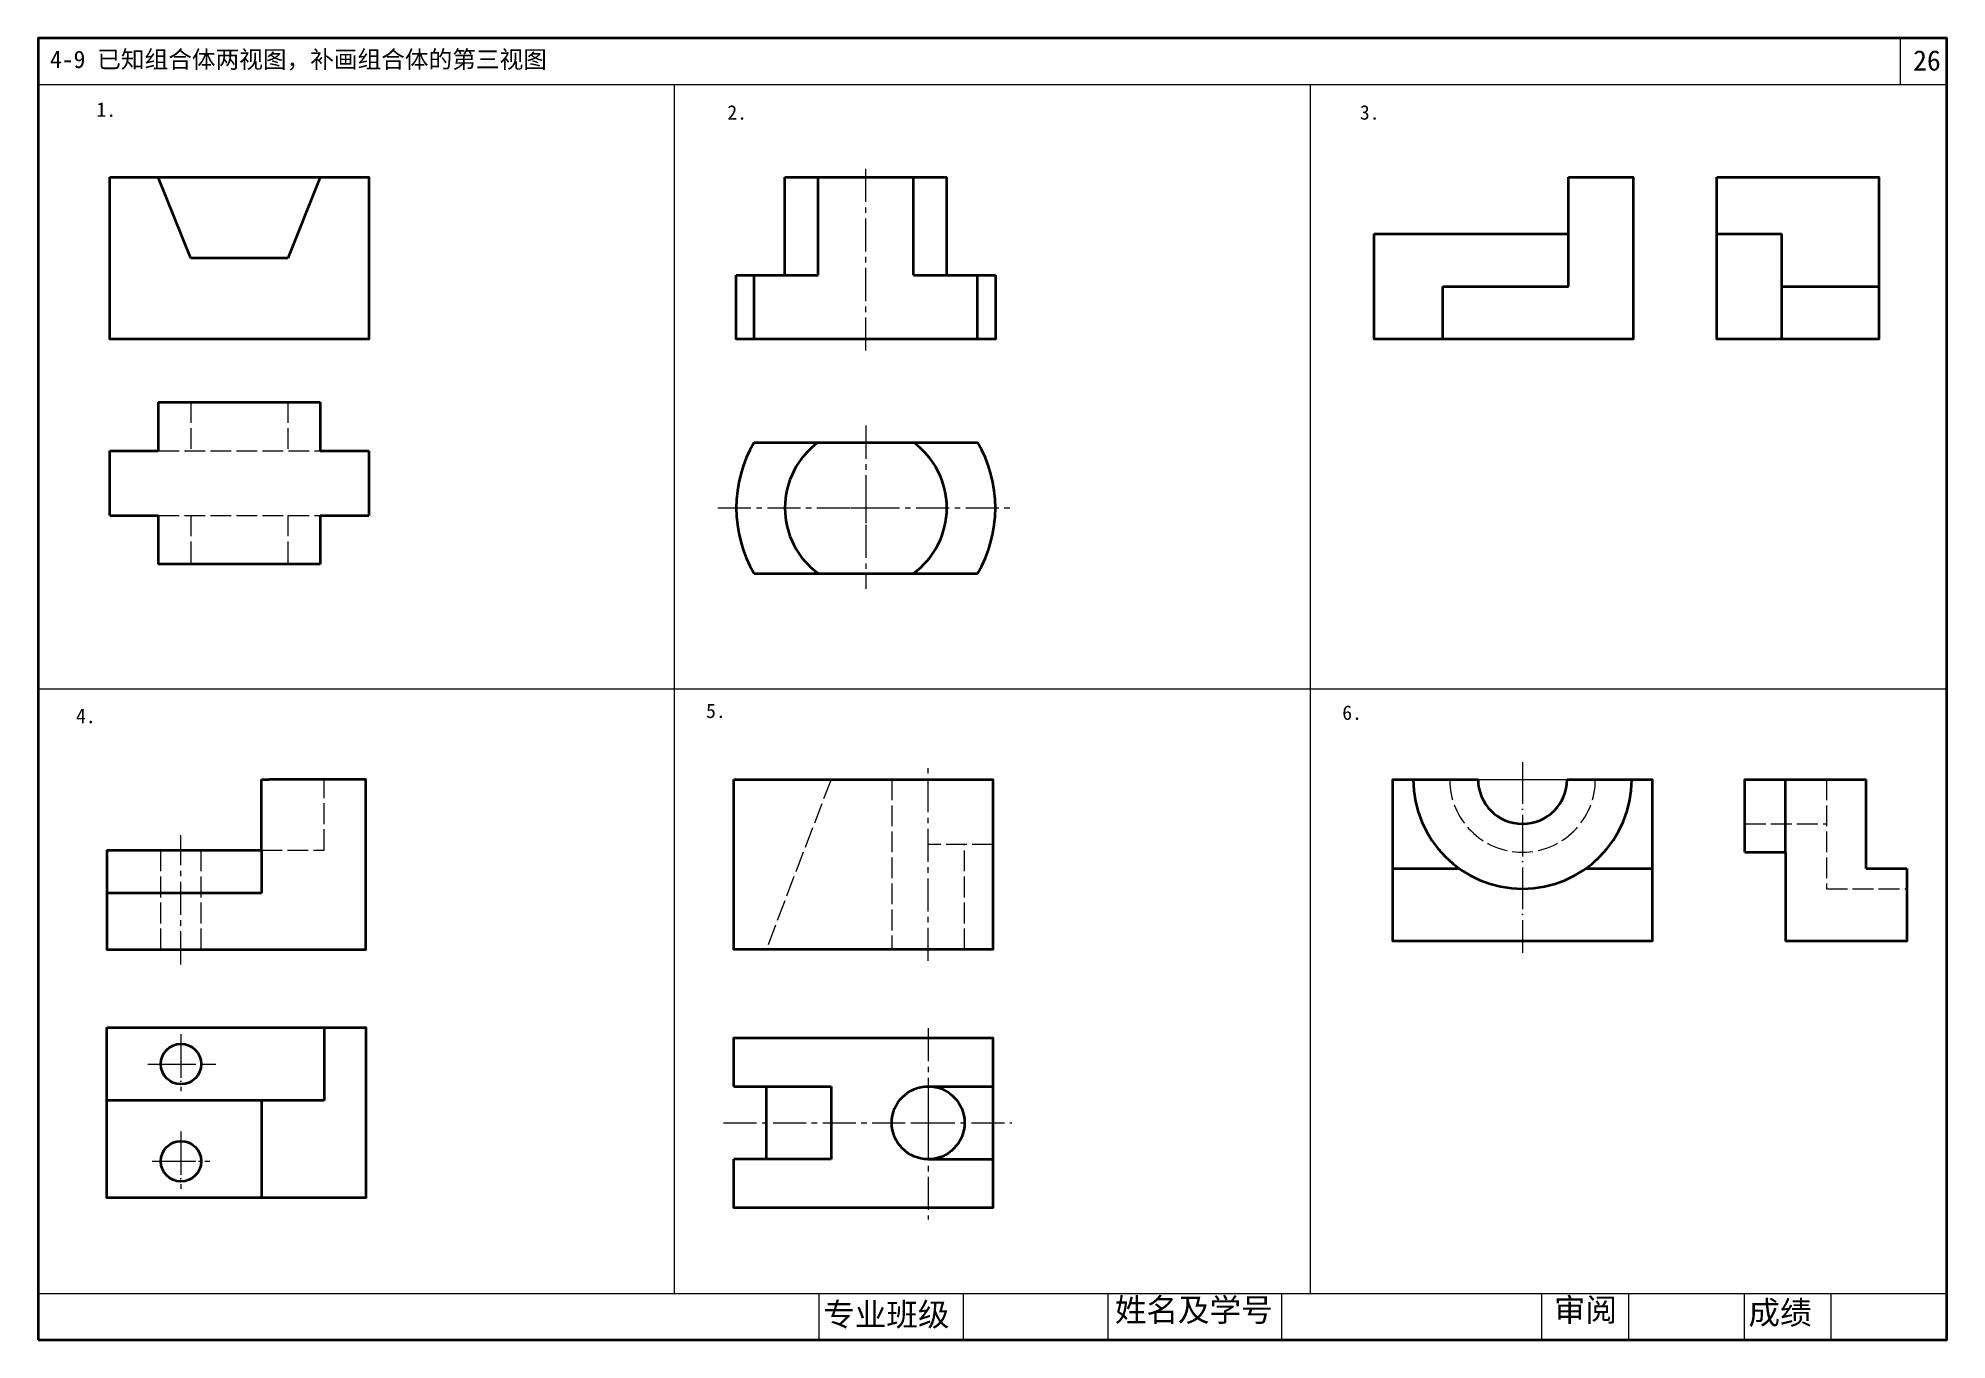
# Model space of a CAD drawing. Header units: millimetres. Extents: x -179 to 151, y 157 to 382.
import ezdxf

# ---------------------------------------------------------------- set-up
doc = ezdxf.new("R2010")
doc.units = ezdxf.units.MM
doc.header["$LTSCALE"] = 0.3
for name, pattern in [('ACAD_ISO02W100', [15, 12, -3]), ('ACAD_ISO04W100', [30, 24, -3, 0, -3]), ('CENTER2', [28.575, 19.05, -3.175, 3.175, -3.175])]:
    doc.linetypes.add(name, pattern=pattern)
doc.layers.get('0').update_dxf_attribs({"lineweight": 15})
for name, color, linetype, lineweight in [('图层1', 7, 'Continuous', 40), ('图层2', 7, 'ACAD_ISO02W100', 15), ('图层3', 7, 'ACAD_ISO04W100', 15), ('点画线', 7, 'CENTER2', 15), ('粗实线', 7, 'Continuous', 40), ('虚线', 7, 'ACAD_ISO02W100', 15)]:
    doc.layers.add(name, color=color, linetype=linetype, lineweight=lineweight)

msp = doc.modelspace()

# ---------------------------------------------------------------- linework, layer by layer
for p, q in [((143.47, 373.76), (143.47, 381.76)), ((-178.53, 373.76), (151.47, 373.76)), ((-68.53, 164.76), (-68.53, 373.76)), ((41.47, 164.76), (41.47, 373.76)), ((-38.05, 300.56), (-32.8, 300.56)), ((-35.43, 303.41), (-35.43, 297.93)), ((-178.53, 269.26), (151.47, 269.26)), ((78.11, 255.15), (78.11, 251.88)), ((76.35, 253.64), (80.13, 253.64)), ((-156.2, 204.42), (-151.27, 204.42)), ((-27.01, 194.27), (-22.08, 194.27)), ((-156.2, 187.62), (-151.27, 187.62)), ((-178.53, 164.76), (151.47, 164.76)), ((-43.53, 156.76), (-43.53, 164.76)), ((-18.53, 156.76), (-18.53, 164.76)), ((6.47, 156.76), (6.47, 164.76)), ((36.47, 156.76), (36.47, 164.76)), ((81.47, 156.76), (81.47, 164.76)), ((96.47, 156.76), (96.47, 164.76)), ((116.47, 156.76), (116.47, 164.76)), ((131.47, 156.76), (131.47, 164.76))]:
    msp.add_line(p, q)
at = {"layer": '图层1'}
for p, q in [((-139.93, 241.4), (-139.93, 253.64)), ((-139.93, 253.64), (-138.68, 253.64)), ((123.6, 241.04), (123.6, 253.64)), ((137.54, 238.24), (137.54, 253.64)), ((-166.68, 241.4), (-139.93, 241.4)), ((-139.93, 241.4), (-139.93, 233.99)), ((116.56, 241.04), (123.6, 241.04)), ((123.6, 241.04), (123.6, 225.64)), ((55.71, 238.24), (67.15, 238.24)), ((89.07, 238.24), (100.51, 238.24)), ((137.54, 238.24), (144.56, 238.24)), ((-139.93, 233.99), (-166.68, 233.99)), ((-129.11, 210.72), (-129.11, 198.12)), ((-129.11, 198.12), (-166.68, 198.12)), ((-139.93, 198.12), (-139.93, 181.32)), ((-58.25, 200.57), (-41.45, 200.57)), ((-52.65, 200.57), (-52.65, 187.97)), ((-41.45, 200.57), (-41.45, 187.97)), ((-24.65, 200.57), (-13.45, 200.57)), ((-41.45, 187.97), (-58.25, 187.97)), ((-24.65, 187.97), (-13.45, 187.97))]:
    msp.add_line(p, q, dxfattribs=at)
for points in [[(-166.68, 241.4), (-166.68, 224.24), (-121.88, 224.24), (-121.88, 253.64), (-138.68, 253.64)], [(85.81, 253.64), (100.51, 253.64), (100.51, 225.64), (55.71, 225.64), (55.71, 253.64), (70.41, 253.64)], [(116.56, 241.04), (116.56, 253.64), (137.54, 253.64)], [(144.56, 238.24), (144.56, 225.64), (123.6, 225.64)], [(-58.25, 200.57), (-58.25, 208.97), (-13.45, 208.97), (-13.45, 179.57), (-58.25, 179.57), (-58.25, 187.97)]]:
    msp.add_lwpolyline(points, dxfattribs=at)
for points in [[(-58.25, 253.64), (-13.45, 253.64), (-13.45, 224.24), (-58.25, 224.24)], [(-166.68, 210.72), (-121.88, 210.72), (-121.88, 181.32), (-166.68, 181.32)]]:
    msp.add_lwpolyline(points, close=True, dxfattribs=at)
for centre, radius in [((-153.84, 204.42), 3.5), ((-24.65, 194.27), 6.3), ((-153.84, 187.62), 3.5)]:
    msp.add_circle(centre, radius, dxfattribs=at)
for radius in [18.9, 7.7]:
    msp.add_arc((78.11, 253.64), radius, 180, 0, dxfattribs=at)
at = {"layer": '图层2'}
for p, q in [((-129.11, 241.4), (-129.11, 253.64)), ((-41.45, 253.64), (-52.65, 224.24)), ((-30.95, 253.64), (-30.95, 224.24)), ((130.68, 253.64), (130.68, 234.74)), ((116.56, 245.94), (130.68, 245.94)), ((-157.34, 224.24), (-157.34, 241.4)), ((-150.34, 224.24), (-150.34, 241.4)), ((-139.93, 241.4), (-129.11, 241.4)), ((-13.45, 242.37), (-24.65, 242.37)), ((-18.35, 224.24), (-18.35, 242.37)), ((130.68, 234.74), (144.56, 234.74))]:
    msp.add_line(p, q, dxfattribs=at)
msp.add_arc((78.11, 253.64), 12.6, 180, 0, dxfattribs=at)
at = {"layer": '图层3', "linetype": 'CENTER2'}
for p, q in [((-24.65, 222.24), (-24.65, 255.64)), ((-153.84, 221.66), (-153.84, 243.99)), ((-24.65, 210.63), (-24.65, 177.57)), ((-60.04, 194.27), (-10.17, 194.27))]:
    msp.add_line(p, q, dxfattribs=at)
at = {"layer": '图层3'}
for p, q in [((78.11, 256.61), (78.11, 223.64)), ((70.41, 253.64), (85.81, 253.64)), ((-153.84, 209.59), (-153.84, 199.72)), ((-153.84, 206.56), (-153.84, 202.07)), ((-159.57, 204.42), (-147.83, 204.42)), ((-24.65, 196.41), (-24.65, 191.92)), ((-153.84, 192.74), (-153.84, 182.87)), ((-153.84, 189.76), (-153.84, 185.27)), ((-158.8, 187.62), (-148.83, 187.62))]:
    msp.add_line(p, q, dxfattribs=at)
at = {"layer": '点画线'}
for p, q in [((-35.43, 327.75), (-35.43, 359.75)), ((-35.43, 314.78), (-35.43, 286.56)), ((-61.03, 300.56), (-10.25, 300.56))]:
    msp.add_line(p, q, dxfattribs=at)
at = {"layer": '粗实线'}
for p, q in [((-152.16, 343.75), (-157.76, 357.75)), ((-129.76, 357.75), (-135.36, 343.75)), ((-49.43, 340.79), (-49.43, 357.75)), ((-43.65, 340.79), (-43.65, 357.75)), ((-27.21, 340.79), (-27.21, 357.75)), ((-21.43, 340.79), (-21.43, 357.75)), ((86.05, 347.95), (86.05, 357.75)), ((52.45, 347.95), (86.05, 347.95)), ((86.05, 338.85), (86.05, 347.95)), ((111.7, 347.95), (122.9, 347.95)), ((122.9, 347.95), (122.9, 329.75)), ((-135.36, 343.75), (-152.16, 343.75)), ((-57.83, 340.79), (-43.65, 340.79)), ((-54.75, 329.75), (-54.75, 340.79)), ((-27.21, 340.79), (-13.03, 340.79)), ((-16.11, 329.75), (-16.11, 340.79)), ((64.35, 338.85), (86.05, 338.85)), ((64.35, 329.75), (64.35, 338.85)), ((122.9, 338.85), (139.7, 338.85)), ((-157.76, 318.85), (-157.76, 310.45)), ((-129.76, 318.85), (-129.76, 310.45)), ((-166.16, 310.45), (-157.76, 310.45)), ((-129.76, 310.45), (-121.36, 310.45)), ((-54.75, 311.89), (-16.11, 311.89)), ((-166.16, 299.25), (-157.76, 299.25)), ((-157.76, 299.25), (-157.76, 290.85)), ((-129.76, 299.25), (-121.36, 299.25)), ((-129.76, 299.25), (-129.76, 290.85)), ((-54.75, 289.22), (-16.11, 289.22))]:
    msp.add_line(p, q, dxfattribs=at)
for points in [[(-178.53, 156.76), (151.47, 156.76), (151.47, 381.76), (-178.53, 381.76)], [(-166.16, 357.75), (-121.36, 357.75), (-121.36, 329.75), (-166.16, 329.75)], [(111.7, 357.75), (139.7, 357.75), (139.7, 329.75), (111.7, 329.75)]]:
    msp.add_lwpolyline(points, close=True, dxfattribs=at)
for points in [[(-49.43, 357.75), (-21.43, 357.75)], [(86.05, 357.75), (97.25, 357.75), (97.25, 329.75), (52.45, 329.75), (52.45, 347.95)], [(-13.03, 340.79), (-13.03, 329.75), (-57.83, 329.75), (-57.83, 340.79)], [(-157.76, 318.85), (-129.76, 318.85)], [(-166.16, 299.25), (-166.16, 310.45)], [(-121.36, 310.45), (-121.36, 299.25)], [(-129.76, 290.85), (-157.76, 290.85)]]:
    msp.add_lwpolyline(points, dxfattribs=at)
for radius, start, end in [(22.4, 149.606, 210.394), (14, 125.952, 234.048), (14, 305.952, 54.048), (22.4, 329.606, 30.394)]:
    msp.add_arc((-35.43, 300.56), radius, start, end, dxfattribs=at)
at = {"layer": '虚线'}
for p, q in [((-152.16, 318.85), (-152.16, 310.45)), ((-135.36, 318.85), (-135.36, 310.45)), ((-157.76, 310.45), (-129.76, 310.45)), ((-157.76, 299.25), (-129.76, 299.25)), ((-152.16, 299.25), (-152.16, 290.85)), ((-135.36, 299.25), (-135.36, 290.85))]:
    msp.add_line(p, q, dxfattribs=at)

# ---------------------------------------------------------------- texts
at = {"attachment_point": 1}
for s, insert, char_height, width in [('{\\fSimHei|b0|i0|c134|p2; 4-9 已知组合体两视图，补画组合体的第三视图}', (-178.53, 379.6), 3, 330), ('{\\fSimSun|b0|i0|c134|p2;26}', (145.65, 379.66), 3.5, 6.4564), ('{\\f仿宋_GB2312|b0|i0|c134|p49;1.}', (-168.46, 370.67), 2.5, 8.3908), ('{\\f仿宋_GB2312|b0|i0|c134|p49;2.}', (-59.38, 370.17), 2.5, 8.3908), ('{\\f仿宋_GB2312|b0|i0|c134|p49;3.}', (49.98, 370.17), 2.5, 8.3908), ('{\\f仿宋_GB2312|b0|i0|c134|p49;4.}', (-171.99, 265.85), 2.5, 8.3908), ('{\\f仿宋_GB2312|b0|i0|c134|p49;5.}', (-63.06, 266.74), 2.5, 8.3908), ('{\\f仿宋_GB2312|b0|i0|c134|p49;6.}', (46.94, 266.42), 2.5, 8.3908), ('{\\f仿宋_GB2312|b0|i0|c134|p49;专业班级}', (-42.8, 163.14), 4, 23.3701), ('{\\f仿宋_GB2312|b0|i0|c134|p49;姓名及学号}', (7.63, 163.93), 4, 29.8443), ('{\\f仿宋_GB2312|b0|i0|c134|p49;审阅}', (83.53, 163.94), 4, 13.7378), ('{\\f仿宋_GB2312|b0|i0|c134|p49;成绩}', (117.17, 163.46), 4, 13.2641)]:
    msp.add_mtext(s, dxfattribs=dict(at, insert=insert, char_height=char_height, width=width))

doc.saveas('drawing.dxf')
